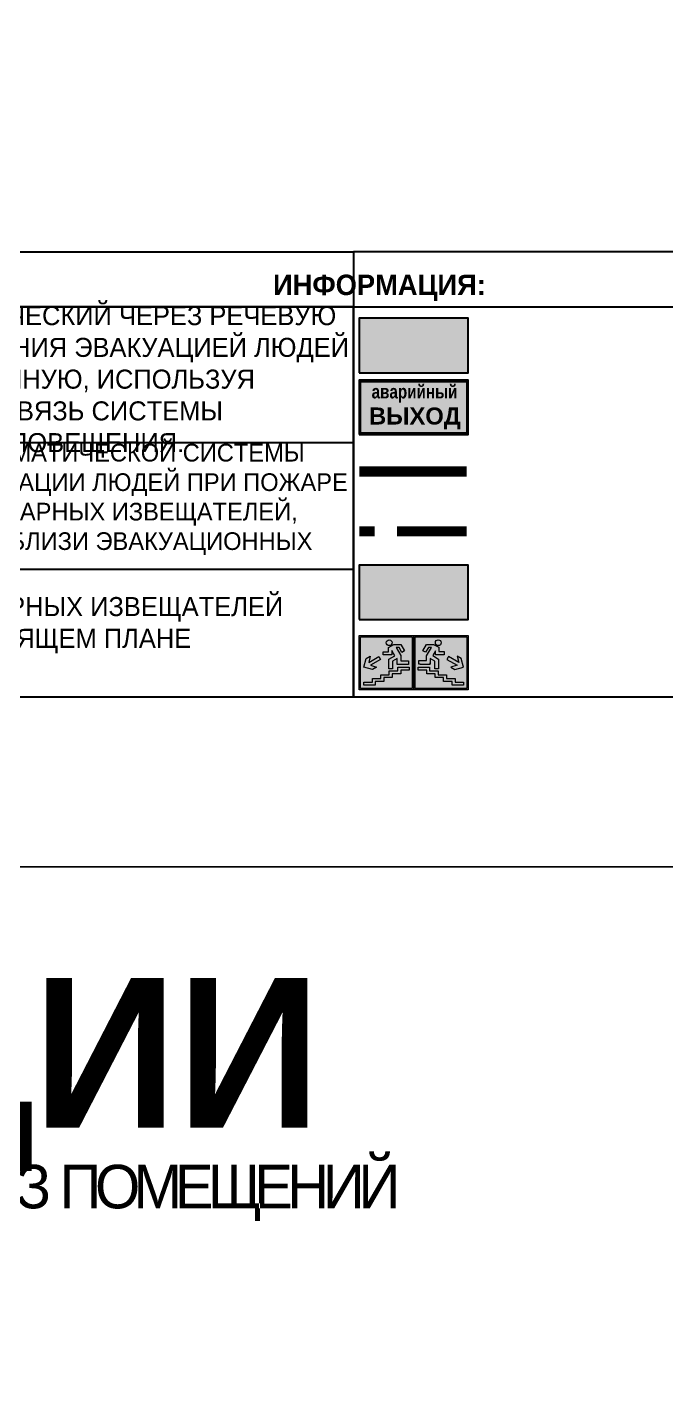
# Model space of a CAD drawing. Header units: millimetres. Extents: x 13114 to 67229, y 22859 to 38520.
# Drawn here: x 30803 to 30896.9, y 36269.4 to 36468.5 of the extents above; entities that cross this region are included whole.
import ezdxf

# ---------------------------------------------------------------- set-up
doc = ezdxf.new("R2010")
doc.units = ezdxf.units.MM
doc.linetypes.add('GOST2.303 4', pattern=[7, 5, -2, 0])
doc.layers.add('План_Штампы', color=7, linetype='Continuous')
doc.styles.add('обычный', font='arial.ttf')

# ---------------------------------------------------------------- blocks, each defined once
blk = doc.blocks.new('A$C41C009D9')
at = {"true_color": 0xffffff}
blk.add_hatch(color=7, dxfattribs=at).paths.add_polyline_path([(0, 8), (-16, 8), (-16, 0), (0, 0)])
h = blk.add_hatch(color=126)
h.dxf.hatch_style = 1
h.paths.add_polyline_path([(-15.8, 7.8), (-15.8, 0.2), (-0.2, 0.2), (-0.2, 7.8)])
at = {"color": 126}
for points in [[(-16, 0), (0, 0), (0, 8), (-16, 8)], [(-16, 0), (0, 0), (0, 8), (-16, 8)], [(-15.8, 7.8), (-0.2, 7.8), (-0.2, 0.2), (-15.8, 0.2)]]:
    blk.add_lwpolyline(points, close=True, dxfattribs=at)
at = {"color": 7, "true_color": 0xffffff, "insert": (-15.8, 7.3), "char_height": 2.5, "width": 15.5999, "attachment_point": 1, "style": 'обычный'}
blk.add_mtext('\\pi1.6133;{\\fArial|b1|i0|c204|p34;\\H0.8x;\\W0.8;аварийный\\H1.25x;\\W1;\\P\\pi1.2327;ВЫХОД}', dxfattribs=at)
blk = doc.blocks.new('A$C32E8229D')
at = {"true_color": 0xffffff}
blk.add_hatch(color=7, dxfattribs=at).paths.add_polyline_path([(0, 0), (0, -8), (16, -8), (16, 0)])
h = blk.add_hatch(color=126)
h.paths.add_polyline_path([(0.2, -0.2), (15.8, -0.2), (15.8, -7.8), (0.2, -7.8)])
h.paths.add_polyline_path([(13.49, -2.05), (12.08, -2.05), (11.37, -2.63, 0.162397), (11.29, -2.84), (11.29, -3.63), (10.35, -3.63), (10.35, -4.05), (11.68, -4.05), (11.68, -3.48), (12.26, -4.28), (11.29, -5.1), (11.29, -6.78), (11.85, -6.78), (11.85, -5.44), (12.8, -4.64), (12.8, -5.94), (14.46, -5.94), (14.46, -5.39), (13.45, -5.39), (13.45, -3.97), (12.46, -2.59), (13.15, -2.59), (13.69, -3.34), (14.18, -3)], flags=16)
h.paths.add_polyline_path([(10.74, -1.82, 1), (11.8, -1.82, 1)], flags=16)
h.paths.add_polyline_path([(9.39, -3.59), (5.99, -3.59), (6.56, -3.03), (5.91, -3.03), (5.1, -3.83), (5.91, -4.64), (6.56, -4.64), (5.99, -4.09), (9.39, -4.09)], flags=16)
h.paths.add_polyline_path([(4.29, -1.08), (1.72, -1.08), (1.72, -6.6), (4.29, -6.6)], flags=16)
at = {"color": 126}
blk.add_lwpolyline([(16, -8), (0, -8), (0, 0), (16, 0)], close=True, dxfattribs=at)
blk = doc.blocks.new('A$C7B4425F7')
at = {"true_color": 0xffffff}
blk.add_hatch(color=7, dxfattribs=at).paths.add_polyline_path([(0, 0), (-16, 0), (-16, -8), (0, -8)])
h = blk.add_hatch(color=126)
h.paths.add_polyline_path([(-0.2, -0.2), (-15.8, -0.2), (-15.8, -7.8), (-0.2, -7.8)])
h.paths.add_polyline_path([(-11.76, -2.03), (-11.76, -3.66), (-11.17, -3.66, -0.568275), (-11.17, -6.18), (-12.58, -6.18), (-12.58, -2.03)], flags=16)
h.paths.add_polyline_path([(-13.33, -4.12, -0.495768), (-13.59, -6.18), (-15.03, -6.18), (-15.03, -2.03), (-13.59, -2.03, -0.487973)], flags=16)
h.paths.add_polyline_path([(-10.25, -2.03), (-9.48, -2.03), (-9.48, -6.18), (-10.25, -6.18)], flags=16)
h.paths.add_polyline_path([(-13.84, -3.69), (-14.24, -3.69), (-14.24, -3.03), (-13.9, -3.03, -0.692621)], flags=0)
h.paths.add_polyline_path([(-9.15, -2.03), (-8.4, -2.03), (-8.04, -3.07), (-7.68, -2.03), (-6.93, -2.03), (-7.64, -4.1), (-6.93, -6.18), (-7.68, -6.18), (-8.04, -5.14), (-8.4, -6.18), (-9.15, -6.18), (-8.44, -4.1)], flags=16)
h.paths.add_polyline_path([(-11.76, -4.46), (-11.42, -4.46, -0.692621), (-11.36, -5.12), (-11.76, -5.12)], flags=0)
h.paths.add_polyline_path([(-13.9, -5.2), (-14.24, -5.2), (-14.24, -4.55), (-13.84, -4.55, -0.708038)], flags=0)
edge = h.paths.add_edge_path(flags=16)
edge.add_ellipse((-5.51, -4.08), major_axis=(0, 2.05), ratio=0.586184, start_angle=0, end_angle=360)
edge = h.paths.add_edge_path(flags=0)
edge.add_ellipse((-5.51, -4.08), major_axis=(0, 1.14), ratio=0.454828, start_angle=0, end_angle=360)
h.paths.add_polyline_path([(-4.13, -4.96, 0.377264), (-3.48, -4.52, 0.0555), (-3.16, -2.03), (-1.66, -2.03), (-1.66, -4.96), (-0.96, -4.96), (-0.96, -7.01), (-1.75, -7.01), (-1.75, -6.18), (-3.3, -6.18), (-3.3, -7.02), (-4.13, -7.02)], flags=16)
h.paths.add_polyline_path([(-2.73, -2.91), (-2.28, -2.91), (-2.28, -4.96), (-3.05, -4.96, 0.079136)], flags=0)
at = {"color": 126}
blk.add_lwpolyline([(-16, -8), (0, -8), (0, 0), (-16, 0)], close=True, dxfattribs=at)
blk = doc.blocks.new('вниз 3')
at = {"lineweight": 0, "true_color": 0xffffff}
h = blk.add_hatch(color=7, dxfattribs=at)
h.dxf.hatch_style = 1
h.paths.add_polyline_path([(40997.5, -4475.69), (40997.25, -4475.28), (40995.76, -4476.15), (40995.97, -4475.23), (40995.39, -4475.56), (40995.05, -4476.83), (40996.33, -4477.17), (40996.91, -4476.83), (40996, -4476.55)], flags=0)
h.paths.add_polyline_path([(40999.81, -4473.95), (41000.22, -4473.95), (41000.64, -4474.67), (41001.03, -4474.43), (41000.46, -4473.49), (41000.42, -4473.49), (40999.43, -4473.49), (40998.68, -4473.92), (40998.68, -4474.57), (40997.88, -4474.57), (40997.88, -4475), (40999.14, -4475), (40999.14, -4474.43), (40999.14, -4474.38), (40999.59, -4475.15), (40998.72, -4475.67), (40998.72, -4477.06), (40999.24, -4477.06), (40999.24, -4475.96), (40999.95, -4475.56), (40999.95, -4476.43), (41001.61, -4476.43), (41001.61, -4475.88), (41000.47, -4475.88), (41000.47, -4475.12)], flags=0)
h.paths.add_polyline_path([(40999.2, -4473.24, 1), (40998.35, -4473.24, 1)], flags=0)
h.paths.add_polyline_path([(41000.46, -4477.26), (41001.69, -4477.26), (41001.69, -4476.84), (41000.03, -4476.84), (41000.03, -4477.39), (40998.78, -4477.39), (40998.78, -4477.95), (40997.53, -4477.95), (40997.53, -4478.5), (40996.29, -4478.5), (40996.29, -4479.06), (40995.05, -4479.06), (40995.05, -4479.48), (40995.29, -4479.48), (40996.72, -4479.48), (40996.72, -4478.92), (40997.97, -4478.92), (40997.97, -4478.36), (40999.2, -4478.36), (40999.2, -4477.81), (41000.46, -4477.81)], flags=0)
h.paths.add_polyline_path([(41002.37, -4472.17), (40994.37, -4472.17), (40994.37, -4480.17), (41002.37, -4480.17)])
h.paths.add_polyline_path([(41002.16, -4479.96), (40994.57, -4479.96), (40994.57, -4472.37), (41002.16, -4472.37)], flags=16)
h.paths.add_polyline_path([(41001.61, -4475.88), (41001.61, -4476.43), (40999.95, -4476.43), (40999.95, -4475.56), (40999.24, -4475.96), (40999.24, -4477.06), (40998.72, -4477.06), (40998.72, -4475.67), (40999.59, -4475.15), (40999.14, -4474.38), (40999.14, -4474.43), (40999.14, -4475), (40997.88, -4475), (40997.88, -4474.57), (40998.68, -4474.57), (40998.68, -4473.92), (40999.43, -4473.49), (41000.42, -4473.49), (41000.46, -4473.49), (41001.03, -4474.43), (41000.64, -4474.67), (41000.22, -4473.95), (40999.81, -4473.95), (41000.47, -4475.12), (41000.47, -4475.88)], flags=0)
h.paths.add_polyline_path([(41001.69, -4476.84), (41001.69, -4477.26), (41000.46, -4477.26), (41000.46, -4477.81), (40999.2, -4477.81), (40999.2, -4478.36), (40997.97, -4478.36), (40997.97, -4478.92), (40996.72, -4478.92), (40996.72, -4479.48), (40995.05, -4479.48), (40995.05, -4479.06), (40996.29, -4479.06), (40996.29, -4478.5), (40997.53, -4478.5), (40997.53, -4477.95), (40998.78, -4477.95), (40998.78, -4477.39), (41000.03, -4477.39), (41000.03, -4476.84)], flags=0)
h.paths.add_polyline_path([(40998.35, -4473.24, -1), (40999.2, -4473.24, -1)], flags=0)
h.paths.add_polyline_path([(40997.5, -4475.69), (40996, -4476.55), (40996.91, -4476.83), (40996.33, -4477.17), (40995.05, -4476.83), (40995.39, -4475.56), (40995.97, -4475.23), (40995.76, -4476.15), (40997.25, -4475.28)], flags=0)
at = {"lineweight": 0}
h = blk.add_hatch(color=126, dxfattribs=at)
h.dxf.hatch_style = 1
h.paths.add_polyline_path([(41002.16, -4472.37), (40994.57, -4472.37), (40994.57, -4479.96), (41002.16, -4479.96)])
h.paths.add_polyline_path([(40995.97, -4475.23), (40995.76, -4476.15), (40997.25, -4475.28), (40997.5, -4475.69), (40996, -4476.55), (40996.91, -4476.83), (40996.33, -4477.17), (40995.05, -4476.83), (40995.39, -4475.56)], flags=16)
h.paths.add_polyline_path([(40997.88, -4474.57), (40998.68, -4474.57), (40998.68, -4473.92), (40999.43, -4473.49), (41000.42, -4473.49), (41000.46, -4473.49), (41001.03, -4474.43), (41000.64, -4474.67), (41000.22, -4473.95), (40999.81, -4473.95), (41000.47, -4475.12), (41000.47, -4475.88), (41001.61, -4475.88), (41001.61, -4476.43), (40999.95, -4476.43), (40999.95, -4475.56), (40999.24, -4475.96), (40999.24, -4477.06), (40998.72, -4477.06), (40998.72, -4475.67), (40999.59, -4475.15), (40999.14, -4474.38), (40999.14, -4474.43), (40999.14, -4475), (40997.88, -4475)], flags=16)
h.paths.add_polyline_path([(40998.35, -4473.24, -1), (40999.2, -4473.24, -1)], flags=16)
h.paths.add_polyline_path([(40997.53, -4477.95), (40998.78, -4477.95), (40998.78, -4477.39), (41000.03, -4477.39), (41000.03, -4476.84), (41001.69, -4476.84), (41001.69, -4477.26), (41000.46, -4477.26), (41000.46, -4477.81), (40999.2, -4477.81), (40999.2, -4478.36), (40997.97, -4478.36), (40997.97, -4478.92), (40996.72, -4478.92), (40996.72, -4479.48), (40995.05, -4479.48), (40995.05, -4479.06), (40996.29, -4479.06), (40996.29, -4478.5), (40997.53, -4478.5)], flags=16)
at = {"lineweight": 0, "true_color": 0xffffff}
h = blk.add_hatch(color=7, dxfattribs=at)
h.dxf.hatch_style = 1
h.paths.add_polyline_path([(40999.2, -4473.24, 1), (40998.35, -4473.24, 1)])
h.paths.add_polyline_path([(40999.81, -4473.95), (41000.22, -4473.95), (41000.64, -4474.67), (41001.03, -4474.43), (41000.46, -4473.49), (41000.42, -4473.49), (40999.43, -4473.49), (40998.68, -4473.92), (40998.68, -4474.57), (40997.88, -4474.57), (40997.88, -4475), (40999.14, -4475), (40999.14, -4474.43), (40999.14, -4474.38), (40999.59, -4475.15), (40998.72, -4475.67), (40998.72, -4477.06), (40999.24, -4477.06), (40999.24, -4475.96), (40999.95, -4475.56), (40999.95, -4476.43), (41001.61, -4476.43), (41001.61, -4475.88), (41000.47, -4475.88), (41000.47, -4475.12)])
h.paths.add_polyline_path([(40999.2, -4477.81), (41000.46, -4477.81), (41000.46, -4477.26), (41001.69, -4477.26), (41001.69, -4476.84), (41000.03, -4476.84), (41000.03, -4477.39), (40998.78, -4477.39), (40998.78, -4477.95), (40997.53, -4477.95), (40997.53, -4478.5), (40996.29, -4478.5), (40996.29, -4479.06), (40995.05, -4479.06), (40995.05, -4479.48), (40995.29, -4479.48), (40996.72, -4479.48), (40996.72, -4478.92), (40997.97, -4478.92), (40997.97, -4478.36), (40999.2, -4478.36)])
h.paths.add_polyline_path([(40997.5, -4475.69), (40997.25, -4475.28), (40995.76, -4476.15), (40995.97, -4475.23), (40995.39, -4475.56), (40995.05, -4476.83), (40996.33, -4477.17), (40996.91, -4476.83), (40996, -4476.55)])
at = {"color": 126, "lineweight": 0}
for points in [[(40994.37, -4472.17), (41002.37, -4472.17), (41002.37, -4480.17), (40994.37, -4480.17)], [(40994.57, -4472.37), (41002.16, -4472.37), (41002.16, -4479.96), (40994.57, -4479.96)]]:
    blk.add_lwpolyline(points, close=True, dxfattribs=at)
for points in [[(40999.14, -4474.43), (40999.14, -4475), (40997.88, -4475), (40997.88, -4474.57), (40998.68, -4474.57), (40998.68, -4473.92), (40999.43, -4473.49), (41000.42, -4473.49), (41000.46, -4473.49), (41001.03, -4474.43), (41000.64, -4474.67), (41000.22, -4473.95), (40999.81, -4473.95), (41000.47, -4475.12), (41000.47, -4475.88), (41001.61, -4475.88), (41001.61, -4476.43), (40999.95, -4476.43), (40999.95, -4475.56), (40999.24, -4475.96), (40999.24, -4477.06), (40998.72, -4477.06), (40998.72, -4475.67), (40999.59, -4475.15), (40999.14, -4474.38), (40999.14, -4474.43)], [(40995.05, -4476.83), (40995.39, -4475.56), (40995.97, -4475.23), (40995.76, -4476.15), (40997.25, -4475.28), (40997.5, -4475.69), (40996, -4476.55), (40996.91, -4476.83), (40996.33, -4477.17), (40995.05, -4476.83)], [(40995.29, -4479.48), (40995.05, -4479.48), (40995.05, -4479.06), (40996.29, -4479.06), (40996.29, -4478.5), (40997.53, -4478.5), (40997.53, -4477.95), (40998.78, -4477.95), (40998.78, -4477.39), (41000.03, -4477.39), (41000.03, -4476.84), (41001.69, -4476.84), (41001.69, -4477.26), (41000.46, -4477.26), (41000.46, -4477.81), (40999.2, -4477.81), (40999.2, -4478.36), (40997.97, -4478.36), (40997.97, -4478.92), (40996.72, -4478.92), (40996.72, -4479.48), (40995.05, -4479.48)]]:
    blk.add_lwpolyline(points, dxfattribs=at)
blk.add_circle((40998.77, -4473.24), 0.426, dxfattribs=at)
blk = doc.blocks.new('вниз')
at = {"lineweight": 0, "true_color": 0xffffff}
h = blk.add_hatch(color=7, dxfattribs=at)
h.dxf.hatch_style = 1
h.paths.add_polyline_path([(40994.51, -4472.22), (40986.51, -4472.22), (40986.51, -4480.22), (40994.51, -4480.22)])
h.paths.add_polyline_path([(40994.31, -4472.42), (40994.31, -4480.01), (40986.71, -4480.01), (40986.71, -4472.42)], flags=16)
h.paths.add_polyline_path([(40988.43, -4473.53), (40989.43, -4473.53), (40990.19, -4473.96), (40990.19, -4474.6), (40991, -4474.6), (40991, -4475.06), (40989.73, -4475.06), (40989.73, -4474.46), (40989.3, -4475.18), (40990.17, -4475.7), (40990.17, -4477.11), (40989.63, -4477.11), (40989.63, -4476.01), (40988.94, -4475.59), (40988.94, -4476.46), (40988.94, -4476.46), (40987.47, -4476.46), (40987.26, -4476.46), (40987.26, -4475.92), (40988.4, -4475.92), (40988.4, -4475.2), (40989.1, -4473.99), (40988.66, -4473.99), (40988.24, -4474.7), (40987.86, -4474.47), (40988.41, -4473.56)], flags=0)
h.paths.add_polyline_path([(40990.55, -4473.29, -1), (40989.69, -4473.29, -1)], flags=0)
h.paths.add_polyline_path([(40988.85, -4476.89), (40988.85, -4477.43), (40990.1, -4477.43), (40990.1, -4477.99), (40991.34, -4477.99), (40991.34, -4478.54), (40992.59, -4478.54), (40992.59, -4479.09), (40993.83, -4479.09), (40993.83, -4479.52), (40992.17, -4479.52), (40992.17, -4478.97), (40990.91, -4478.97), (40990.91, -4478.41), (40989.68, -4478.41), (40989.68, -4477.86), (40988.43, -4477.86), (40988.43, -4477.31), (40987.6, -4477.31), (40987.18, -4477.31), (40987.18, -4476.89)], flags=0)
h.paths.add_polyline_path([(40991.61, -4475.33), (40993.12, -4476.2), (40992.9, -4475.27), (40993.48, -4475.6), (40993.83, -4476.88), (40992.56, -4477.22), (40991.97, -4476.88), (40992.9, -4476.61), (40991.38, -4475.74), (40991.58, -4475.39)], flags=0)
h.paths.add_polyline_path([(40990.19, -4473.96), (40989.43, -4473.53), (40988.43, -4473.53), (40988.41, -4473.56), (40987.86, -4474.47), (40988.24, -4474.7), (40988.66, -4473.99), (40989.1, -4473.99), (40988.4, -4475.2), (40988.4, -4475.92), (40987.26, -4475.92), (40987.26, -4476.46), (40987.47, -4476.46), (40988.94, -4476.46), (40988.94, -4476.27), (40988.94, -4475.59), (40989.63, -4476.01), (40989.63, -4477.11), (40990.17, -4477.11), (40990.17, -4475.7), (40989.3, -4475.18), (40989.73, -4474.46), (40989.73, -4475.06), (40991, -4475.06), (40991, -4474.6), (40990.19, -4474.6)], flags=0)
h.paths.add_polyline_path([(40990.55, -4473.29, 1), (40989.69, -4473.29, 1)], flags=0)
h.paths.add_polyline_path([(40991.61, -4475.33), (40991.58, -4475.39), (40991.38, -4475.74), (40992.9, -4476.61), (40991.97, -4476.88), (40992.56, -4477.22), (40993.83, -4476.88), (40993.48, -4475.6), (40992.9, -4475.27), (40993.12, -4476.2)], flags=0)
h.paths.add_polyline_path([(40990.1, -4477.43), (40988.85, -4477.43), (40988.85, -4476.89), (40987.18, -4476.89), (40987.18, -4477.31), (40987.6, -4477.31), (40988.43, -4477.31), (40988.43, -4477.86), (40989.68, -4477.86), (40989.68, -4478.41), (40990.91, -4478.41), (40990.91, -4478.97), (40992.17, -4478.97), (40992.17, -4479.52), (40993.83, -4479.52), (40993.83, -4479.09), (40992.59, -4479.09), (40992.59, -4478.54), (40991.34, -4478.54), (40991.34, -4477.99), (40990.1, -4477.99)], flags=0)
at = {"lineweight": 0}
h = blk.add_hatch(color=126, dxfattribs=at)
h.dxf.hatch_style = 1
h.paths.add_polyline_path([(40994.31, -4472.42), (40986.71, -4472.42), (40986.71, -4480.01), (40994.31, -4480.01)])
h.paths.add_polyline_path([(40988.43, -4473.53), (40989.43, -4473.53), (40990.19, -4473.96), (40990.19, -4474.6), (40991, -4474.6), (40991, -4475.06), (40989.73, -4475.06), (40989.73, -4474.46), (40989.3, -4475.18), (40990.17, -4475.7), (40990.17, -4477.11), (40989.63, -4477.11), (40989.63, -4476.01), (40988.94, -4475.59), (40988.94, -4476.46), (40988.94, -4476.46), (40987.47, -4476.46), (40987.26, -4476.46), (40987.26, -4475.92), (40988.4, -4475.92), (40988.4, -4475.2), (40989.1, -4473.99), (40988.66, -4473.99), (40988.24, -4474.7), (40987.86, -4474.47), (40988.41, -4473.56)], flags=16)
h.paths.add_polyline_path([(40990.55, -4473.29, -1), (40989.69, -4473.29, -1)], flags=16)
h.paths.add_polyline_path([(40988.85, -4476.89), (40988.85, -4477.43), (40990.1, -4477.43), (40990.1, -4477.99), (40991.34, -4477.99), (40991.34, -4478.54), (40992.59, -4478.54), (40992.59, -4479.09), (40993.83, -4479.09), (40993.83, -4479.52), (40992.17, -4479.52), (40992.17, -4478.97), (40990.91, -4478.97), (40990.91, -4478.41), (40989.68, -4478.41), (40989.68, -4477.86), (40988.43, -4477.86), (40988.43, -4477.31), (40987.6, -4477.31), (40987.18, -4477.31), (40987.18, -4476.89)], flags=16)
h.paths.add_polyline_path([(40991.61, -4475.33), (40993.12, -4476.2), (40992.9, -4475.27), (40993.48, -4475.6), (40993.83, -4476.88), (40992.56, -4477.22), (40991.97, -4476.88), (40992.9, -4476.61), (40991.38, -4475.74), (40991.58, -4475.39)], flags=16)
at = {"lineweight": 0, "true_color": 0xffffff}
h = blk.add_hatch(color=7, dxfattribs=at)
h.dxf.hatch_style = 1
h.paths.add_polyline_path([(40989.73, -4474.46), (40989.73, -4475.06), (40991, -4475.06), (40991, -4474.6), (40990.19, -4474.6), (40990.19, -4473.96), (40989.43, -4473.53), (40988.43, -4473.53), (40988.41, -4473.56), (40987.86, -4474.47), (40988.24, -4474.7), (40988.66, -4473.99), (40989.1, -4473.99), (40988.4, -4475.2), (40988.4, -4475.92), (40987.26, -4475.92), (40987.26, -4476.46), (40987.47, -4476.46), (40988.94, -4476.46), (40988.94, -4475.59), (40989.63, -4476.01), (40989.63, -4477.11), (40990.17, -4477.11), (40990.17, -4475.7), (40989.3, -4475.18)])
h.paths.add_polyline_path([(40989.69, -4473.29, 1), (40990.55, -4473.29, 1)])
h.paths.add_polyline_path([(40991.61, -4475.33), (40991.58, -4475.39), (40991.38, -4475.74), (40992.9, -4476.61), (40991.97, -4476.88), (40992.56, -4477.22), (40993.83, -4476.88), (40993.48, -4475.6), (40992.9, -4475.27), (40993.12, -4476.2)])
h.paths.add_polyline_path([(40990.1, -4477.43), (40988.85, -4477.43), (40988.85, -4476.89), (40987.18, -4476.89), (40987.18, -4477.31), (40987.6, -4477.31), (40988.43, -4477.31), (40988.43, -4477.86), (40989.68, -4477.86), (40989.68, -4478.41), (40990.91, -4478.41), (40990.91, -4478.97), (40992.17, -4478.97), (40992.17, -4479.52), (40993.83, -4479.52), (40993.83, -4479.09), (40992.59, -4479.09), (40992.59, -4478.54), (40991.34, -4478.54), (40991.34, -4477.99), (40990.1, -4477.99)])
at = {"color": 126, "lineweight": 0}
for points in [[(40986.51, -4472.22), (40994.51, -4472.22), (40994.51, -4480.22), (40986.51, -4480.22)], [(40986.71, -4472.42), (40994.31, -4472.42), (40994.31, -4480.01), (40986.71, -4480.01)]]:
    blk.add_lwpolyline(points, close=True, dxfattribs=at)
for points in [[(40987.47, -4476.46), (40987.26, -4476.46), (40987.26, -4475.92), (40988.4, -4475.92), (40988.4, -4475.2), (40989.1, -4473.99), (40988.66, -4473.99), (40988.24, -4474.7), (40987.86, -4474.47), (40988.41, -4473.56), (40988.43, -4473.53), (40989.43, -4473.53), (40990.19, -4473.96), (40990.19, -4474.6), (40991, -4474.6), (40991, -4475.06), (40989.73, -4475.06), (40989.73, -4474.46), (40989.3, -4475.18), (40990.17, -4475.7), (40990.17, -4477.11), (40989.63, -4477.11), (40989.63, -4476.01), (40988.94, -4475.59), (40988.94, -4476.46)], [(40987.47, -4476.46), (40988.94, -4476.46), (40988.94, -4476.27)], [(40991.58, -4475.39), (40991.38, -4475.74), (40992.9, -4476.61), (40991.97, -4476.88), (40992.56, -4477.22), (40993.83, -4476.88), (40993.48, -4475.6), (40992.9, -4475.27), (40993.12, -4476.2), (40991.61, -4475.33), (40991.58, -4475.39)], [(40987.6, -4477.31), (40987.18, -4477.31), (40987.18, -4476.89), (40988.85, -4476.89), (40988.85, -4477.43), (40990.1, -4477.43), (40990.1, -4477.99), (40991.34, -4477.99), (40991.34, -4478.54), (40992.59, -4478.54), (40992.59, -4479.09), (40993.83, -4479.09), (40993.83, -4479.52), (40992.17, -4479.52), (40992.17, -4478.97), (40990.91, -4478.97), (40990.91, -4478.41), (40989.68, -4478.41), (40989.68, -4477.86), (40988.43, -4477.86), (40988.43, -4477.31), (40987.6, -4477.31)]]:
    blk.add_lwpolyline(points, dxfattribs=at)
blk.add_circle((40990.12, -4473.29), 0.432, dxfattribs=at)

msp = doc.modelspace()

# ---------------------------------------------------------------- linework, layer by layer
at = {"color": 5, "lineweight": 0}
for points in [[(30416.34, 36345.09), (31016.34, 36345.09), (31016.34, 36740.09), (30416.34, 36740.09)], [(30416.34, 35950.09), (31016.34, 35950.09), (31016.34, 36345.09), (30416.34, 36345.09)]]:
    msp.add_lwpolyline(points, close=True, dxfattribs=at)
for points in [[(30729.24, 36435.48), (30850.96, 36435.48), (30850.96, 36370.03), (30729.24, 36370.03)], [(30729.24, 36435.48), (30850.96, 36435.48), (30850.96, 36427.42), (30729.24, 36427.42)], [(30850.96, 36427.42), (30994.73, 36427.42), (30994.73, 36435.48), (30850.96, 36435.48)], [(30729.24, 36427.42), (30850.96, 36427.42), (30850.96, 36407.43), (30729.24, 36407.43)], [(30850.96, 36427.42), (30994.73, 36427.42), (30994.73, 36370.03), (30850.96, 36370.03)], [(30850.96, 36407.43), (30729.24, 36407.43), (30729.24, 36388.85), (30850.96, 36388.85)]]:
    msp.add_lwpolyline(points, close=True)
at = {"color": 126, "lineweight": 80, "true_color": 0x008754, "const_width": 1.5}
msp.add_lwpolyline([(30867.6, 36403.21), (30851.8, 36403.21)], dxfattribs=at)
at = {"color": 126, "linetype": 'GOST2.303 4', "lineweight": 80, "true_color": 0x008754, "const_width": 1.5}
for points in [[(30854.06, 36394.41), (30851.8, 36394.41)], [(30867.6, 36394.41), (30857.32, 36394.41)]]:
    msp.add_lwpolyline(points, dxfattribs=at)

# ---------------------------------------------------------------- block references
msp.add_blockref('A$C41C009D9', (30867.8, 36408.65))
at = {"color": 126, "true_color": 0x008754}
for name, p in [('вниз 3', (-10142.57, 40851.28)), ('вниз', (-10126.71, 40851.33)), ('вниз', (-10126.71, 40851.33))]:
    msp.add_blockref(name, p, dxfattribs=at)
at = {"layer": 'План_Штампы'}
msp.add_blockref('A$C7B4425F7', (30867.8, 36425.73), dxfattribs=at)
at = {"layer": 'План_Штампы', "color": 126, "true_color": 0x008754, "xscale": -1}
msp.add_blockref('A$C32E8229D', (30867.8, 36389.46), dxfattribs=at)

# ---------------------------------------------------------------- texts
at = {"lineweight": 0, "style": 'обычный'}
for s, insert, char_height, width, attachment_point in [('{\\fProxima Nova Rg|b1|i0|c204|p2;ИНФОРМАЦИЯ:\\H1.1997x; }', (30854.76, 36430.21), 3, 175.1736, 5), ('{\\fProxima Nova Rg|b0|i0|c204|p2;СПОСОБ ОПОВЕЩЕНИЯ АВТОМАТИЧЕСКИЙ ЧЕРЕЗ РЕЧЕВУЮ СИСТЕМУ ОПОВЕЩЕНИЯ И УПРАВЛЕНИЯ ЭВАКУАЦИЕЙ ЛЮДЕЙ ПРИ ПОЖАРЕ , А ТАК ЖЕ ВРУЧНУЮ, ИСПОЛЬЗУЯ ВНУТРЕННЮЮ ГРОМКУЮ СВЯЗЬ СИСТЕМЫ ТЕХНОЛОГИЧЕСКОГО ОПОВЕЩЕНИЯ.}', (30790.86, 36416.38), 2.8, 118.5618, 5), ('{\\fProxima Nova Rg|b0|i0|c204|p2;\\P\\pt7.8;ЗАПУСК В РУЧНОМ РЕЖИМЕ АВТОМАТИЧЕСКОЙ СИСТЕМЫ ОПОВЕЩЕНИЯ  И УПРАВЛЕНИЯ ЭВАКУАЦИИ ЛЮДЕЙ ПРИ ПОЖАРЕ ПРОИЗВОДИТСЯ ОТ РУЧНЫХ ПОЖАРНЫХ ИЗВЕЩАТЕЛЕЙ, УСТАНАНОВЛЕННЫХ НА СТЕНАХ ВБЛИЗИ ЭВАКУАЦИОННЫХ ВЫХОДОВ. }', (30792.31, 36399.1), 2.6, 121.7868, 5), ('\\pt8.4;{\\fProxima Nova Rg|b0|i0|c204|p2;\\PМЕСТА РАСПОЛОЖЕНИЯ ПОЖАРНЫХ ИЗВЕЩАТЕЛЕЙ ОБОЗНАЧЕНЫ НА НАСТОЯЩЕМ ПЛАНЕ}', (30790.67, 36382.95), 2.8, 118.5618, 5), ('{\\fProxima Nova Rg|b1|i0|c204|p2;ПЛАН ЭВАКУАЦИИ}', (30568.99, 36328.77), 22, 493.8901, 1)]:
    msp.add_mtext(s, dxfattribs=dict(at, insert=insert, char_height=char_height, width=width, attachment_point=attachment_point))
at = {"color": 0, "lineweight": 0, "insert": (30719.44, 36301.47), "char_height": 8, "width": 449.2158, "attachment_point": 5, "style": 'обычный'}
msp.add_mtext('{\\fArial Black|b1|i0|c204|p34;\\H2x;\\T0.85;  \\fArial Narrow|b0|i0|c204|p34;\\H0.8x;\\W0.9;\\P\\fProxima Nova Rg|b0|i0|c204|p2;\\H0.5x;\\W1;\\C256;ПРИ ПОЖАРЕ  ИЛИ ДРУГИХ ЧРЕЗВЫЧАЙНЫХ СИТУАЦИЯХ  ИЗ ПОМЕЩЕНИЙ \\fProxima Nova Rg|b1|i0|c204|p2;\\H1.25x;\\PЦАП: АБК\\fProxima Nova Rg|b1|i0|c0|p2; 2 \\fProxima Nova Rg|b1|i0|c204|p2;ЭТАЖ}', dxfattribs=at)

doc.saveas('drawing.dxf')
